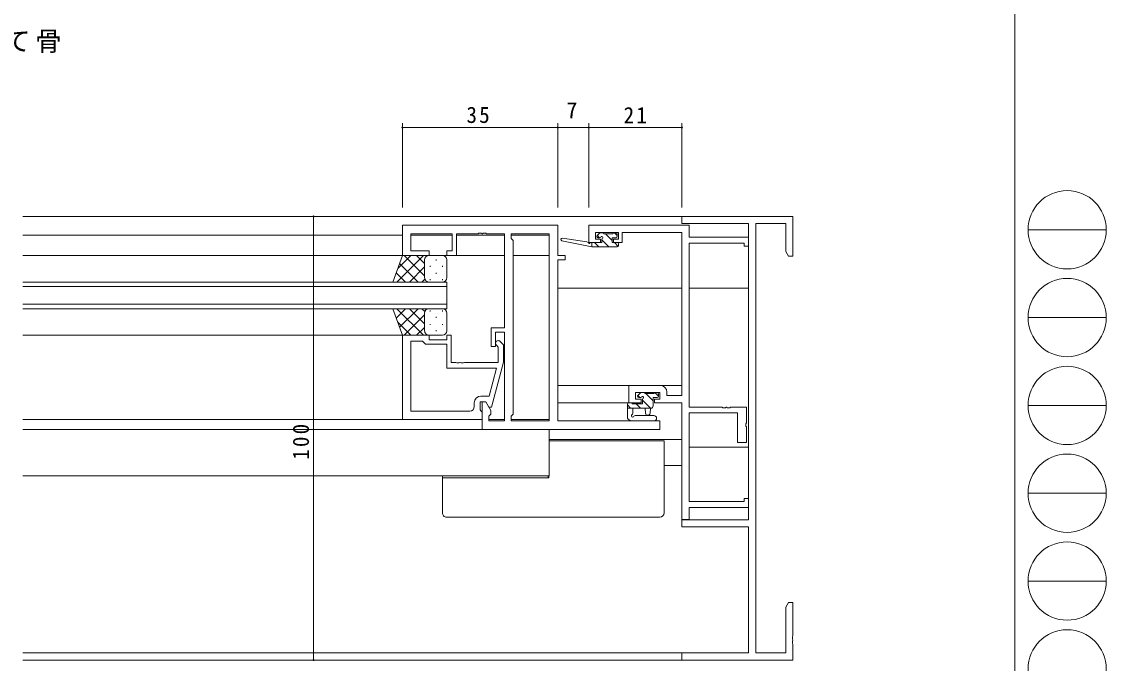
# Model space of a CAD drawing. Units: millimetres on the paper. Extents: x -420 to 373, y -297 to 267.
# Drawn here: x 128.5 to 372.9, y -171.3 to -26.7 of the extents above; entities that cross this region are included whole.
import ezdxf
from ezdxf.enums import TextEntityAlignment as Align

# ---------------------------------------------------------------- set-up
doc = ezdxf.new("R2010")
doc.units = ezdxf.units.MM
for name, color, linetype, lineweight in [('0-1_YKK_ZWAK', 7, 'Continuous', 9), ('0-3_YKK_11', 7, 'Continuous', 9), ('0-4_YKK_12', 2, 'Continuous', 9), ('0-5_YKK_13', 4, 'Continuous', 9), ('0-6_YKK_D', 6, 'Continuous', 9)]:
    doc.layers.add(name, color=color, linetype=linetype, lineweight=lineweight)
doc.layers.add('0-2_USER1', color=3, linetype='Continuous')
doc.styles.add('ＭＳ ゴシック', font='')
doc.styles.get('ＭＳ ゴシック').set_extended_font_data('MS Gothic')

msp = doc.modelspace()

# ---------------------------------------------------------------- linework, layer by layer
at = {"layer": '0-1_YKK_ZWAK'}
for p, q in [((352.3, 264.4), (352.3, -260.6)), ((355.276, -73.616), (372.916, -73.616)), ((355.276, -93.412), (372.916, -93.412)), ((355.276, -113.208), (372.916, -113.208)), ((355.276, -133.004), (372.916, -133.004)), ((355.276, -152.8), (372.916, -152.8))]:
    msp.add_line(p, q, dxfattribs=at)
for centre in [(364.096, -73.616), (364.096, -93.412), (364.096, -113.208), (364.096, -133.004), (364.096, -152.8), (364.096, -172.596)]:
    msp.add_circle(centre, 8.82, dxfattribs=at)
at = {"layer": '0-3_YKK_11'}
for p, q in [((277.3, -72.23), (277.3, -70.6)), ((277.3, -70.6), (302.3, -70.6)), ((302.3, -70.6), (302.3, -79.6)), ((214.3, -79.4), (214.3, -72.6)), ((214.3, -72.6), (249.3, -72.6)), ((249.3, -72.6), (249.3, -79.4)), ((278.93, -72.6), (256.3, -72.6)), ((292.3, -72.23), (277.3, -72.23)), ((278.93, -75.3), (278.93, -72.6)), ((292.3, -138.97), (292.3, -72.23)), ((300.67, -72.23), (293.93, -72.23)), ((293.93, -72.23), (293.93, -168.97)), ((300.67, -78.508), (300.67, -72.23)), ((225.5, -74.53), (216.23, -74.53)), ((216.23, -74.53), (216.23, -78.4)), ((225.5, -78.4), (225.5, -74.53)), ((226.5, -74.53), (226.5, -79.4)), ((231.342, -74.53), (226.5, -74.53)), ((238.8, -74.53), (247.37, -74.53)), ((247.37, -74.53), (247.37, -116.67)), ((247.37, -74.53), (247.37, -116.67)), ((263.8, -74.23), (277.3, -74.23)), ((263.8, -76.5), (263.8, -74.23)), ((277.3, -74.23), (277.3, -110.97)), ((292.3, -75.3), (278.93, -75.3)), ((239.23, -115.17), (239.23, -76.03)), ((261.9, -76.5), (263.8, -76.5)), ((278.93, -76.6), (291.3, -76.6)), ((278.93, -113.6), (278.93, -76.6)), ((220.3, -79.4), (214.3, -79.4)), ((216.23, -78.4), (220.3, -78.4)), ((220.3, -78.4), (220.3, -79.4)), ((249.3, -80.4), (249.3, -116.67)), ((220.3, -97.4), (214.3, -97.4)), ((214.3, -97.4), (214.3, -116.4)), ((220.3, -98.4), (220.3, -97.4)), ((225.3, -97.4), (224.3, -97.4)), ((224.3, -97.4), (224.3, -98.4)), ((225.3, -103.5), (225.3, -97.4)), ((234.3, -99.9), (234.3, -95.7)), ((237.3, -96.7), (235.3, -96.7)), ((235.3, -96.7), (235.3, -99.9)), ((237.3, -116.67), (237.3, -96.7)), ((216.23, -114.47), (216.23, -98.7)), ((216.23, -114.47), (216.23, -98.7)), ((224.3, -98.4), (220.3, -98.4)), ((235.3, -99.9), (234.3, -99.9)), ((235.476, -99.624), (235.9, -100.048)), ((235.9, -100.048), (235.9, -103.5)), ((224.3, -104.8), (235.509, -104.8)), ((235.9, -103.5), (228.258, -103.5)), ((235.509, -104.8), (233.82, -111.1)), ((234.393, -113.6), (237.1, -103.496)), ((272.4, -108.7), (265.3, -108.7)), ((265.3, -108.7), (265.3, -112.6)), ((233.82, -111.1), (232, -111.1)), ((266.8, -110.33), (272.27, -110.33)), ((266.8, -111.8), (266.8, -110.33)), ((272.27, -110.33), (272.27, -111.8)), ((229.5, -114.47), (216.23, -114.47)), ((230.5, -112.6), (230.5, -113.47)), ((277.3, -112.6), (277.3, -138.9)), ((286.342, -113.6), (278.93, -113.6)), ((214.3, -116.4), (232.3, -116.4)), ((233.8, -116.67), (237.3, -116.67)), ((247.37, -116.67), (238.8, -116.67)), ((249.3, -116.67), (272.3, -116.67)), ((272.3, -116.67), (272.3, -118.6)), ((278.93, -114.9), (289.8, -114.9)), ((278.93, -134.9), (278.93, -114.9)), ((289.8, -114.9), (289.8, -121.6)), ((272.3, -118.6), (232.3, -118.6)), ((291.8, -121.6), (291.8, -118.058)), ((289.8, -121.6), (291.8, -121.6)), ((291.3, -134.9), (278.93, -134.9)), ((278.93, -136.2), (292.3, -136.2)), ((277.3, -138.97), (292.3, -138.97)), ((292.3, -168.97), (292.3, -140.6)), ((300.67, -168.97), (300.67, -158.691)), ((302.3, -157.6), (302.3, -165.141)), ((302.3, -167.058), (302.3, -170.6)), ((302.3, -170.6), (277.3, -170.6)), ((293.93, -168.97), (300.67, -168.97))]:
    msp.add_line(p, q, dxfattribs=at)
for points in [[(256.3, -72.6), (256.3, -76.5), (258.9, -76.5), (258.9, -75.7), (257.8, -75.7), (257.8, -74.23), (263, -74.23), (263, -75.7), (261.9, -75.7), (261.9, -76.5)], [(237.3, -74.53), (233.258, -74.53), (233.075, -74.41), (232.525, -74.41), (232.342, -74.53), (232.258, -74.53), (232.075, -74.41), (231.525, -74.41), (231.342, -74.53)], [(234.3, -95.7), (237.3, -95.7), (237.3, -74.53)], [(239.23, -76.03), (238.8, -75.6), (238.8, -74.53)], [(291.3, -76.6), (291.3, -77.3), (292.3, -77.3), (292.3, -75.3)], [(226.5, -79.4), (224.3, -79.4), (224.3, -78.4), (225.5, -78.4)], [(249.3, -79.4), (251, -79.4), (251, -80.4), (249.3, -80.4)], [(302.3, -79.6), (301.3, -79.6), (300.67, -78.508)], [(216.23, -98.7), (218.8, -98.7), (219, -98.9), (219.5, -99.4), (224.3, -99.4), (224.3, -104.8)], [(237.1, -103.496), (237.1, -99.551), (236.324, -98.775)], [(228.258, -103.5), (228.075, -103.62), (227.525, -103.62), (227.342, -103.5), (227.258, -103.5), (227.075, -103.62), (226.525, -103.62), (226.342, -103.5), (225.3, -103.5)], [(232.3, -116.4), (232.3, -114.7), (232, -114.4), (231.8, -114.2), (231.8, -112.4), (233.1, -112.4), (233.793, -113.6), (234.393, -113.6)], [(232.3, -118.6), (232.3, -112.4), (233.1, -112.4), (234.23, -114.357), (234.23, -115.17), (233.8, -115.6), (233.8, -116.67)], [(265.3, -112.6), (268.1, -112.6), (268.1, -111.8), (266.8, -111.8)], [(272.27, -111.8), (271.1, -111.8), (271.1, -112.6), (277.3, -112.6)], [(277.3, -110.97), (273.9, -110.97), (273.9, -110.2)], [(287.075, -113.72), (286.525, -113.72), (286.342, -113.6)], [(291.8, -118.058), (291.68, -117.875), (291.68, -117.325), (291.8, -117.141), (291.8, -113.6), (288.258, -113.6), (288.075, -113.72), (287.525, -113.72), (287.342, -113.6), (287.258, -113.6), (287.075, -113.72)], [(238.8, -116.67), (238.8, -115.6), (239.23, -115.17)], [(292.3, -136.2), (292.3, -134.2), (291.3, -134.2), (291.3, -134.9)], [(277.3, -138.9), (278.93, -138.9), (278.93, -136.2)], [(292.3, -140.6), (277.3, -140.6), (277.3, -138.97)], [(300.67, -158.691), (301.3, -157.6), (302.3, -157.6)], [(302.3, -165.141), (302.18, -165.325), (302.18, -165.875), (302.3, -166.058), (302.3, -166.141), (302.18, -166.325), (302.18, -166.875), (302.3, -167.058)], [(277.3, -170.6), (277.3, -168.97), (292.3, -168.97)]]:
    msp.add_lwpolyline(points, dxfattribs=at)
for centre, radius, start, end in [((235.9, -99.2), 0.6, 44.99998, 225), ((272.4, -110.2), 1.5, 0, 89.99998), ((232, -112.6), 1.5, 90, 179.99998), ((229.5, -113.47), 1, 270, 359.99998)]:
    msp.add_arc(centre, radius, start, end, dxfattribs=at)
at = {"layer": '0-4_YKK_12'}
for p, q in [((128.8, -70.6), (277.6, -70.6)), ((128.8, -74.8), (214.3, -74.8)), ((216.232, -74.8), (225.499, -74.8)), ((226.502, -74.8), (237.299, -74.8)), ((238.802, -74.8), (247.369, -74.8)), ((128.8, -79.4), (237.3, -79.4)), ((224.6, -79.4), (226, -79.4)), ((239.23, -79.4), (247.37, -79.4)), ((224.301, -85.401), (128.8, -85.401)), ((224.301, -91.401), (224.301, -85.401)), ((128.8, -86.401), (224.301, -86.401)), ((277.3, -86.8), (249.3, -86.8)), ((292.3, -86.8), (278.93, -86.8)), ((224.301, -90.401), (128.8, -90.401)), ((128.8, -91.401), (224.301, -91.401)), ((128.8, -97.4), (214.6, -97.4)), ((224.6, -97.4), (225, -97.4)), ((277.3, -108.7), (249.3, -108.7)), ((265.6, -112.6), (249.3, -112.6)), ((128.8, -116.4), (232.3, -116.4)), ((233.802, -116.4), (237.299, -116.4)), ((238.802, -116.4), (247.369, -116.4)), ((128.8, -118.6), (232.6, -118.6)), ((247.37, -118.6), (247.37, -129.1)), ((277.3, -120.9), (247.37, -120.9)), ((292.3, -122.6), (278.93, -122.6)), ((277.3, -126.778), (273.3, -126.778)), ((128.8, -129.1), (247.37, -129.1)), ((128.8, -168.97), (277.6, -168.97)), ((128.8, -170.6), (277.6, -170.6))]:
    msp.add_line(p, q, dxfattribs=at)
at = {"layer": '0-5_YKK_13'}
for p, q in [((255.888, -76.326), (250.346, -75.503)), ((258.688, -74.387), (258.188, -74.887)), ((258.205, -74.87), (258.734, -75.4)), ((258.4, -75.4), (258.739, -75.4)), ((259.5, -74.3), (258.9, -74.3)), ((261.7, -74.5), (259.7, -74.5)), ((260.079, -74.5), (261.6, -76.02)), ((261.6, -75.4), (262.4, -75.4)), ((261.6, -76.5), (261.6, -75.4)), ((262.4, -74.3), (261.9, -74.3)), ((262.124, -74.3), (262.7, -74.875)), ((262.7, -75.1), (262.7, -74.6)), ((257.002, -77.5), (250.241, -76.093)), ((257.002, -76.5), (256.915, -76.485)), ((259.2, -76.5), (257.002, -76.5)), ((257.589, -76.5), (258.589, -77.5)), ((259.2, -75.861), (259.2, -76.5)), ((259.2, -75.865), (260.834, -77.5)), ((262.7, -76.5), (261.6, -76.5)), ((262.079, -76.5), (262.948, -77.368)), ((263, -77.2), (263, -76.8)), ((212.157, -85.401), (214.3, -79.401)), ((219.032, -79.401), (213.032, -85.401)), ((216.203, -79.401), (213.243, -82.362)), ((214.3, -79.401), (220.3, -79.401)), ((219.3, -84.021), (214.68, -79.401)), ((219.3, -81.193), (217.508, -79.401)), ((219.3, -80.401), (219.3, -84.001)), ((223.3, -79.401), (220.3, -79.401)), ((221.937, -80.321), (221.937, -80.521)), ((224.3, -84.401), (224.3, -80.401)), ((217.851, -85.401), (213.656, -81.205)), ((219.3, -81.961), (215.86, -85.401)), ((219.3, -80.801), (219.3, -84.401)), ((220.522, -81.736), (220.522, -81.936)), ((223.352, -81.736), (223.352, -81.936)), ((220.3, -85.401), (212.157, -85.401)), ((215.023, -85.401), (212.911, -83.289)), ((219.357, -84.733), (218.689, -85.401)), ((220.3, -85.401), (223.3, -85.401)), ((220.522, -84.766), (220.522, -84.966)), ((221.937, -83.351), (221.937, -83.551)), ((223.352, -84.766), (223.352, -84.966)), ((212.157, -91.401), (220.3, -91.401)), ((212.157, -91.401), (214.3, -97.401)), ((215.023, -91.401), (212.911, -93.513)), ((219.032, -97.401), (213.032, -91.401)), ((217.851, -91.401), (213.656, -95.597)), ((219.3, -92.781), (214.68, -97.401)), ((219.3, -94.841), (215.86, -91.401)), ((219.357, -92.069), (218.689, -91.401)), ((219.3, -96.001), (219.3, -92.401)), ((219.3, -96.401), (219.3, -92.801)), ((220.3, -91.401), (223.3, -91.401)), ((220.522, -92.036), (220.522, -91.836)), ((223.352, -92.036), (223.352, -91.836)), ((224.3, -92.401), (224.3, -96.401)), ((216.203, -97.401), (213.243, -94.44)), ((220.522, -95.066), (220.522, -94.866)), ((221.937, -93.451), (221.937, -93.251)), ((223.352, -95.066), (223.352, -94.866)), ((214.3, -97.401), (220.3, -97.401)), ((219.3, -95.609), (217.508, -97.401)), ((223.3, -97.401), (220.3, -97.401)), ((221.937, -96.481), (221.937, -96.281)), ((267.353, -110.959), (267.824, -111.43)), ((267.888, -110.417), (267.388, -110.917)), ((267.6, -111.43), (267.939, -111.43)), ((268.7, -110.33), (268.1, -110.33)), ((268.4, -111.891), (268.4, -112.83)), ((268.4, -112.006), (270.224, -113.83)), ((271, -110.53), (268.9, -110.53)), ((269.169, -110.53), (270.8, -112.161)), ((270.8, -111.43), (271.7, -111.43)), ((270.8, -113.33), (270.8, -111.43)), ((271.7, -110.33), (271.2, -110.33)), ((271.214, -110.33), (272, -111.116)), ((272, -111.13), (272, -110.63)), ((265, -112.93), (265, -115.892)), ((265, -113.096), (265.733, -113.83)), ((265, -113.83), (270.3, -113.83)), ((265.9, -112.63), (265.3, -112.63)), ((268.4, -112.83), (266.1, -112.83)), ((266.2, -115.01), (266.2, -113.83)), ((266.979, -112.83), (267.979, -113.83)), ((269, -113.83), (269.102, -114.974)), ((270.2, -113.83), (270.098, -114.974)), ((265.615, -116.632), (265.184, -116.28)), ((265.805, -116.7), (270.984, -116.7)), ((266.736, -115.5), (270.984, -115.5)), ((272.3, -121.2), (247.37, -121.2)), ((273.3, -121.2), (272.3, -121.2)), ((273.3, -137.4), (273.3, -121.2)), ((223.3, -129.5), (223.3, -137.4)), ((247.3, -129.5), (224.3, -129.5)), ((247.3, -129.1), (247.3, -129.5)), ((224.3, -138.4), (272.3, -138.4))]:
    msp.add_line(p, q, dxfattribs=at)
for points in [[(262.7, -77.5), (257.002, -77.5), (257.002, -76.5)], [(224.3, -129.5), (223.3, -129.5), (223.3, -129.1)], [(247.203, -129.5), (247.179, -129.399), (247.155, -129.1)]]:
    msp.add_lwpolyline(points, dxfattribs=at)
for centre, radius, start, end in [((250.302, -75.8), 0.3, 81.55064, 258.25018), ((258.4, -75.1), 0.3, 134.99998, 269.99998), ((258.9, -74.6), 0.3, 89.99998, 134.99998), ((258.739, -75.1), 0.3, 269.99998, 326.94426), ((259.2, -75.4), 0.25, 303.05573, 146.94426), ((259.5, -75.861), 0.3, 123.05573, 179.99998), ((259.5, -74.5), 0.2, 359.99998, 89.99998), ((261.9, -74.5), 0.2, 89.99998, 179.99998), ((262.4, -74.6), 0.3, 359.99998, 89.99998), ((262.4, -75.1), 0.3, 269.99998, 359.99998), ((255.844, -76.623), 0.3, 21.55064, 81.55064), ((256.402, -76.402), 0.3, 201.55064, 320.80246), ((256.867, -76.782), 0.3, 80.80246, 140.80246), ((262.7, -76.8), 0.3, 359.99998, 89.99998), ((262.7, -77.2), 0.3, 269.99998, 359.99998), ((220.3, -80.401), 1, 89.99998, 179.99998), ((220.3, -80.401), 1, 89.99998, 179.99998), ((223.3, -80.401), 1, 359.99998, 89.99998), ((220.3, -84.401), 1, 179.99998, 269.99998), ((220.3, -84.401), 1, 179.99998, 269.99998), ((223.3, -84.401), 1, 269.99998, 359.99998), ((220.3, -92.401), 1, 89.99998, 179.99998), ((220.3, -92.401), 1, 89.99998, 179.99998), ((223.3, -92.401), 1, 359.99998, 89.99998), ((220.3, -96.401), 1, 179.99998, 269.99998), ((220.3, -96.401), 1, 179.99998, 269.99998), ((223.3, -96.401), 1, 269.99998, 359.99998), ((267.6, -111.13), 0.3, 135, 269.99998), ((268.1, -110.63), 0.3, 89.99998, 134.99998), ((267.939, -111.13), 0.3, 269.99998, 326.94426), ((268.4, -111.43), 0.25, 303.05573, 146.94426), ((268.7, -111.891), 0.3, 123.05573, 179.99998), ((268.7, -110.53), 0.2, 359.99998, 89.99998), ((271.2, -110.53), 0.2, 89.99998, 179.99998), ((271.7, -110.63), 0.3, 359.99998, 89.99998), ((271.7, -111.13), 0.3, 269.99998, 359.99998), ((265.3, -112.93), 0.3, 89.99998, 179.99998), ((265.9, -112.83), 0.2, 359.99998, 89.99998), ((270.3, -113.33), 0.5, 269.99998, 359.99998), ((265.5, -115.892), 0.5, 179.99998, 230.76546), ((265.805, -116.4), 0.3, 230.76546, 269.99998), ((266.2, -115.53), 0.3, 120, 333.2563), ((265.9, -115.01), 0.3, 300, 359.99998), ((266.736, -115.8), 0.3, 89.99998, 153.2563), ((269.6, -114.93), 0.5, 185.09206, 354.90793), ((270.984, -116.1), 0.6, 269.99998, 89.99998), ((224.3, -137.4), 1, 179.99998, 269.99998), ((272.3, -137.4), 1, 269.99998, 359.99998)]:
    msp.add_arc(centre, radius, start, end, dxfattribs=at)
at = {"layer": '0-6_YKK_D'}
for p, q in [((214.3, -68.6), (214.3, -49.6)), ((214.3, -50.6), (249.3, -50.6)), ((249.3, -68.6), (249.3, -49.6)), ((249.3, -68.6), (249.3, -49.6)), ((256.3, -50.6), (249.3, -50.6)), ((256.3, -68.6), (256.3, -49.6)), ((256.3, -68.6), (256.3, -49.6)), ((277.3, -50.6), (256.3, -50.6)), ((277.3, -68.6), (277.3, -49.6)), ((211.3, -70.6), (193.3, -70.6)), ((194.3, -170.6), (194.3, -70.6)), ((211.3, -170.6), (193.3, -170.6))]:
    msp.add_line(p, q, dxfattribs=at)
for centre, start, end in [((214.3, -50.6), 0, 180), ((214.3, -50.6), 180, 0), ((249.3, -50.6), 0, 180), ((249.3, -50.6), 0, 180), ((249.3, -50.6), 180, 0), ((249.3, -50.6), 180, 0), ((256.3, -50.6), 0, 180), ((256.3, -50.6), 0, 180), ((256.3, -50.6), 180, 0), ((256.3, -50.6), 180, 0), ((277.3, -50.6), 0, 180), ((277.3, -50.6), 180, 0), ((194.3, -70.6), 90, 270), ((194.3, -70.6), 270, 90), ((194.3, -170.6), 90, 270), ((194.3, -170.6), 270, 90)]:
    msp.add_arc(centre, 0.106, start, end, dxfattribs=at)

# ---------------------------------------------------------------- texts
at = {"layer": '0-2_USER1', "insert": (117.493, -33.755), "char_height": 4.399, "attachment_point": 7, "style": 'ＭＳ ゴシック'}
msp.add_mtext('\\T1.17;たて骨', dxfattribs=at)
at = {"layer": '0-6_YKK_D', "color": 3, "style": 'ＭＳ ゴシック'}
msp.add_text('7', height=3.666, dxfattribs=at).set_placement((251.253, -49.6), align=Align.BOTTOM_LEFT)
at = {"layer": '0-6_YKK_D', "color": 3, "char_height": 3.666, "attachment_point": 7, "style": 'ＭＳ ゴシック'}
for s, insert in [('\\T1.21;\\W0.95;35', (228.73, -49.6)), ('\\T1.21;\\W0.95;21', (264.144, -49.6))]:
    msp.add_mtext(s, dxfattribs=dict(at, insert=insert))
at = {"layer": '0-6_YKK_D', "color": 3, "insert": (193.3, -125.461), "char_height": 3.666, "attachment_point": 7, "rotation": 90, "style": 'ＭＳ ゴシック'}
msp.add_mtext('\\T1.21;\\W0.95;100', dxfattribs=at)

doc.saveas('drawing.dxf')
